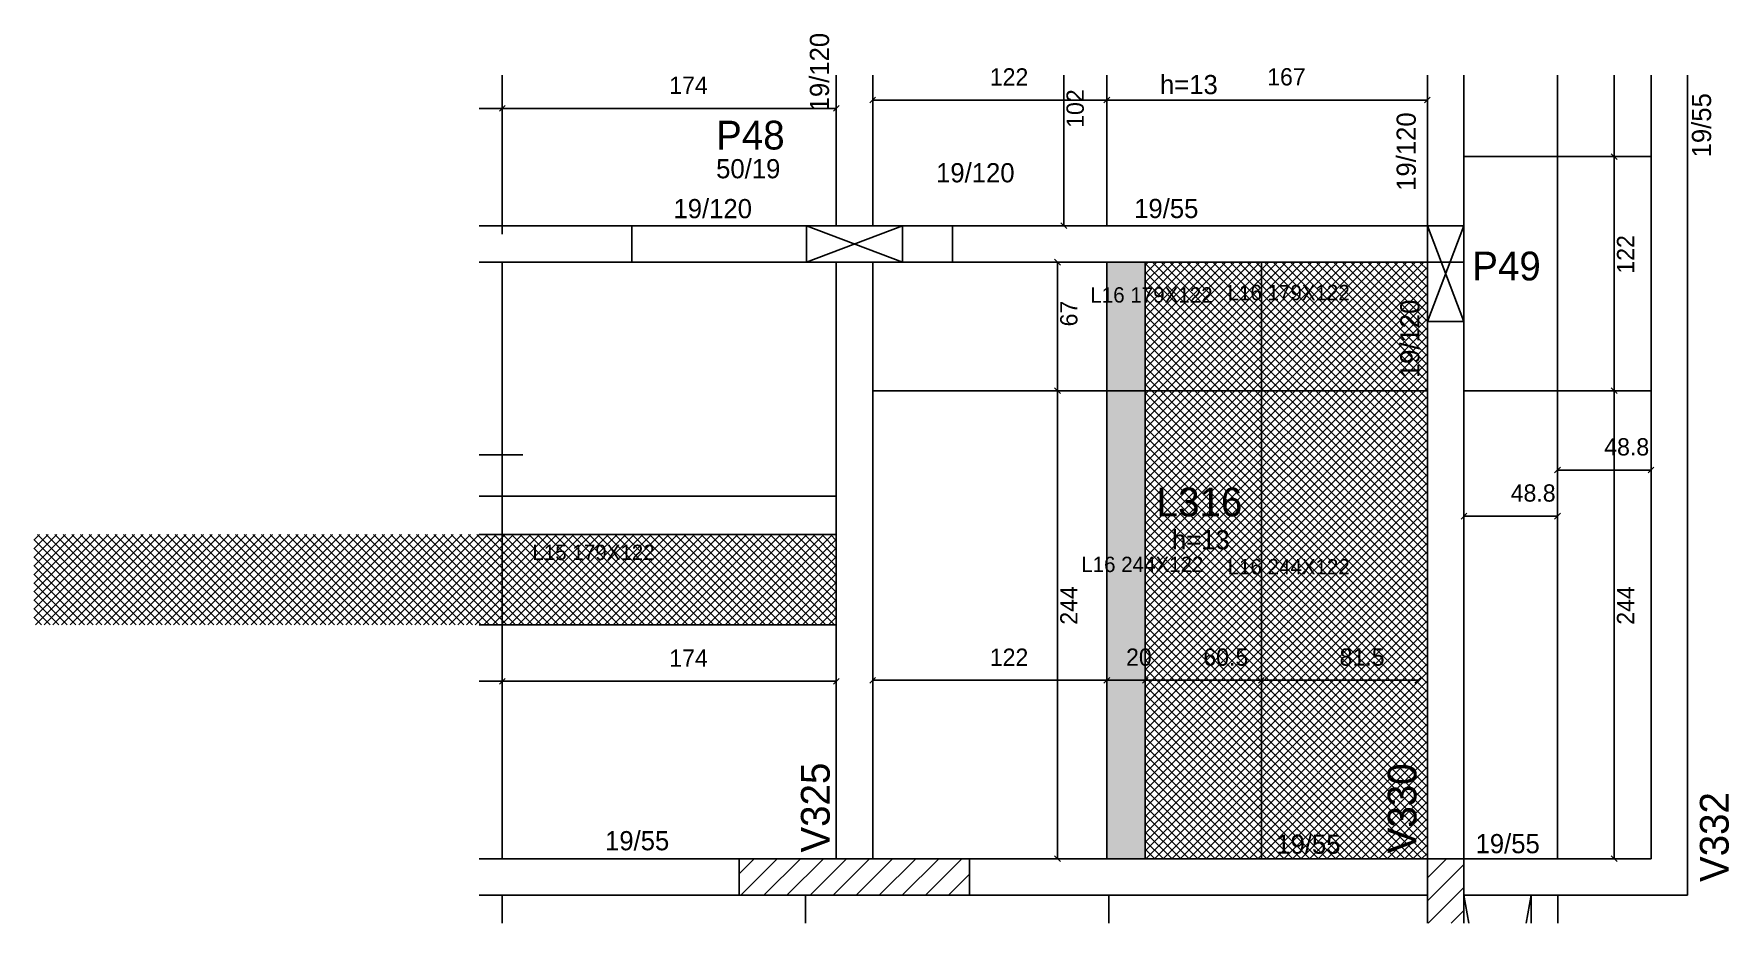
# Model space of a CAD drawing. Header units: metres. Extents: x 5352 to 6235, y 2247 to 2711.
import ezdxf

# ---------------------------------------------------------------- set-up
doc = ezdxf.new("R2010")
doc.units = ezdxf.units.M
for name, color, linetype in [('1', 7, 'Continuous'), ('3', 7, 'Continuous'), ('4', 7, 'Continuous'), ('7', 7, 'Continuous'), ('9', 7, 'Continuous'), ('AUX00', 7, 'Continuous'), ('Hachura', 7, 'Continuous'), ('Painéis', 7, 'Continuous')]:
    doc.layers.add(name, color=color, linetype=linetype)

msp = doc.modelspace()

# ---------------------------------------------------------------- hatches: boundary and pattern name
at = {"layer": '9'}
h = msp.add_hatch(color=7, dxfattribs=at)
h.dxf.hatch_style = 1
h.paths.add_polyline_path([(6078.07, 2280.94), (6078.07, 2280.94), (6078.07, 2480.94), (6078.07, 2480.94), (6078.07, 2280.94)])
at = {"layer": 'Hachura'}
h = msp.add_hatch(color=7, dxfattribs=at)
h.dxf.hatch_style = 1
h.paths.add_polyline_path([(5911.07, 2280.94), (5931.07, 2280.94), (5931.07, 2591.94), (5911.07, 2591.94), (5911.07, 2280.94)])
h = msp.add_hatch(dxfattribs=at)
h.set_pattern_fill('ANSI37')
h.paths.add_polyline_path([(6078.07, 2591.94), (5931.07, 2591.94), (5931.07, 2280.89), (6078.07, 2280.89), (6078.07, 2591.94)])
h = msp.add_hatch(dxfattribs=at)
h.set_pattern_fill('ANSI37')
h.paths.add_polyline_path([(5770.07, 2449.94), (5352.07, 2449.94), (5352.07, 2402.94), (5770.07, 2402.94), (5770.07, 2449.94)])

# ---------------------------------------------------------------- linework, layer by layer
at = {"layer": '1', "color": 1, "lineweight": 25}
for p, q in [((5754.57, 2591.94), (5804.57, 2610.94)), ((5804.57, 2591.94), (5754.57, 2610.94)), ((6078.07, 2560.94), (6097.07, 2610.94)), ((6097.07, 2560.94), (6078.07, 2610.94)), ((6097.07, 2261.94), (6099.6, 2247.41)), ((6129.54, 2247.41), (6132.07, 2261.94))]:
    msp.add_line(p, q, dxfattribs=at)
at = {"layer": '3', "color": 3, "lineweight": 25}
for p, q in [((6078.07, 2610.94), (6078.07, 2689.34)), ((6097.07, 2610.94), (6097.07, 2689.34)), ((6194.57, 2280.94), (6194.57, 2689.34)), ((5663.57, 2591.94), (5663.57, 2610.94)), ((5804.57, 2610.94), (6097.07, 2610.94)), ((5830.57, 2591.94), (5830.57, 2610.94)), ((5804.57, 2591.94), (6097.07, 2591.94)), ((6194.57, 2341.94), (6194.57, 2591.94)), ((5584.07, 2491.42), (5606.75, 2491.42)), ((5719.57, 2273.18), (5727.32, 2280.94)), ((5720.35, 2261.94), (5739.35, 2280.94)), ((5732.37, 2261.94), (5751.37, 2280.94)), ((5744.39, 2261.94), (5763.39, 2280.94)), ((5756.41, 2261.94), (5775.41, 2280.94)), ((5768.43, 2261.94), (5787.43, 2280.94)), ((5780.45, 2261.94), (5799.45, 2280.94)), ((5792.47, 2261.94), (5811.47, 2280.94)), ((5804.49, 2261.94), (5823.49, 2280.94)), ((5816.51, 2261.94), (5835.51, 2280.94)), ((6078.07, 2271.06), (6087.95, 2280.94)), ((5828.53, 2261.94), (5839.57, 2272.97)), ((6078.07, 2259.04), (6097.07, 2278.04)), ((6078.46, 2247.41), (6097.07, 2266.02)), ((6090.48, 2247.41), (6097.07, 2253.99))]:
    msp.add_line(p, q, dxfattribs=at)
for points in [[(5770.07, 2689.34), (5770.07, 2610.94)], [(5789.07, 2610.94), (5789.07, 2689.34)], [(6213.57, 2261.94), (6213.57, 2689.34)], [(5770.07, 2610.94), (5584.07, 2610.94)], [(5584.07, 2591.94), (5770.07, 2591.94)], [(5770.07, 2591.94), (5770.07, 2280.94)], [(5789.07, 2280.94), (5789.07, 2591.94)], [(6078.07, 2560.94), (6078.07, 2280.94)], [(6097.07, 2280.94), (6097.07, 2560.94)], [(5719.57, 2280.94), (5584.07, 2280.94)], [(6087.57, 2280.94), (5839.57, 2280.94)], [(6194.57, 2280.94), (6087.57, 2280.94)], [(5584.07, 2261.94), (5719.57, 2261.94)], [(5839.57, 2261.94), (6078.07, 2261.94)], [(6097.07, 2261.94), (6213.57, 2261.94)], [(6132.07, 2261.94), (6132.07, 2247.41)], [(6146.07, 2247.41), (6146.07, 2261.94)]]:
    msp.add_lwpolyline(points, dxfattribs=at)
at = {"layer": '7', "color": 7, "lineweight": 25}
for points in [[(5804.57, 2610.94), (5754.57, 2610.94)], [(5754.57, 2610.94), (5754.57, 2591.94)], [(5804.57, 2591.94), (5804.57, 2610.94)], [(6097.07, 2610.94), (6078.07, 2610.94)], [(6078.07, 2610.94), (6078.07, 2560.94)], [(6097.07, 2560.94), (6097.07, 2610.94)], [(5754.57, 2591.94), (5804.57, 2591.94)], [(6078.07, 2560.94), (6097.07, 2560.94)], [(5839.57, 2280.94), (5719.57, 2280.94)], [(5719.57, 2280.94), (5719.57, 2261.94)], [(5839.57, 2261.94), (5839.57, 2280.94)], [(6097.07, 2280.94), (6078.07, 2280.94)], [(6078.07, 2280.94), (6078.07, 2247.41)], [(6097.07, 2247.41), (6097.07, 2280.94)], [(5719.57, 2261.94), (5839.57, 2261.94)]]:
    msp.add_lwpolyline(points, dxfattribs=at)
at = {"layer": 'Painéis', "color": 200, "lineweight": 25}
for p, q in [((5596.07, 2606.58), (5596.07, 2689.34)), ((5911.07, 2610.94), (5911.07, 2689.34)), ((6145.82, 2689.34), (6145.82, 2280.94)), ((6097.07, 2646.94), (6194.57, 2646.94)), ((5596.07, 2280.94), (5596.07, 2591.94)), ((5911.07, 2280.94), (5911.07, 2591.94)), ((5931.07, 2280.94), (5931.07, 2591.94)), ((5991.57, 2280.94), (5991.57, 2591.94)), ((5789.07, 2524.94), (6078.07, 2524.94)), ((6097.07, 2524.94), (6194.57, 2524.94)), ((5584.07, 2469.94), (5770.07, 2469.94)), ((5584.07, 2449.94), (5770.07, 2449.94)), ((5584.07, 2402.94), (5770.07, 2402.94)), ((5596.07, 2261.94), (5596.07, 2247.41)), ((5754.07, 2261.94), (5754.07, 2247.41)), ((5912.07, 2261.94), (5912.07, 2247.41))]:
    msp.add_line(p, q, dxfattribs=at)
at = {"layer": 'Painéis', "color": 4, "lineweight": 25}
for p, q in [((5888.63, 2689.34), (5888.63, 2610.94)), ((6175.37, 2689.34), (6175.37, 2646.94)), ((5789.07, 2676.44), (5911.07, 2676.44)), ((5911.07, 2676.44), (6078.07, 2676.44)), ((5584.07, 2672.08), (5596.07, 2672.08)), ((5596.07, 2673.44), (5596.07, 2669.08)), ((5596.07, 2672.08), (5770.07, 2672.08)), ((6175.37, 2646.94), (6175.37, 2524.94)), ((5888.01, 2610.94), (5885.63, 2610.94)), ((5885.33, 2524.94), (5885.33, 2591.94)), ((5887.81, 2524.94), (5882.33, 2524.94)), ((5885.33, 2280.94), (5885.33, 2524.94)), ((6175.37, 2524.94), (6175.37, 2280.94)), ((6145.82, 2483.58), (6194.57, 2483.58)), ((6097.07, 2459.52), (6145.82, 2459.52)), ((6097.07, 2458.87), (6097.07, 2456.52)), ((6145.82, 2458.87), (6145.82, 2456.52)), ((5584.07, 2373.48), (5596.07, 2373.48)), ((5596.07, 2373.48), (5770.07, 2373.48)), ((5789.07, 2373.96), (5911.07, 2373.96)), ((5911.07, 2373.96), (5931.07, 2373.96)), ((5931.07, 2373.96), (5991.57, 2373.96)), ((5991.57, 2373.96), (6073.07, 2373.96)), ((5887.81, 2280.94), (5882.33, 2280.94))]:
    msp.add_line(p, q, dxfattribs=at)
at = {"layer": 'Painéis', "color": 0, "lineweight": 25}
for p, q in [((5790.57, 2677.94), (5787.57, 2674.94)), ((5909.57, 2674.94), (5912.57, 2677.94)), ((5912.57, 2677.94), (5909.57, 2674.94)), ((6076.57, 2674.94), (6079.57, 2677.94)), ((5594.57, 2670.58), (5597.57, 2673.58)), ((5597.57, 2673.58), (5594.57, 2670.58)), ((5768.57, 2670.58), (5771.57, 2673.58)), ((6173.87, 2648.44), (6176.87, 2645.44)), ((6176.87, 2645.44), (6173.87, 2648.44)), ((5887.13, 2612.44), (5890.13, 2609.44)), ((5886.83, 2590.44), (5883.83, 2593.44)), ((5886.83, 2523.44), (5883.83, 2526.44)), ((5883.83, 2526.44), (5886.83, 2523.44)), ((6173.87, 2526.44), (6176.87, 2523.44)), ((6176.87, 2523.44), (6173.87, 2526.44)), ((6147.32, 2485.08), (6144.32, 2482.08)), ((6193.07, 2482.08), (6196.07, 2485.08)), ((6098.57, 2461.02), (6095.57, 2458.02)), ((6144.32, 2458.02), (6147.32, 2461.02)), ((5594.57, 2371.98), (5597.57, 2374.98)), ((5597.57, 2374.98), (5594.57, 2371.98)), ((5768.57, 2371.98), (5771.57, 2374.98)), ((5790.57, 2375.46), (5787.57, 2372.46)), ((5909.57, 2372.46), (5912.57, 2375.46)), ((5912.57, 2375.46), (5909.57, 2372.46)), ((5929.57, 2372.46), (5932.57, 2375.46)), ((5932.57, 2375.46), (5929.57, 2372.46)), ((5990.07, 2372.46), (5993.07, 2375.46)), ((5993.07, 2375.46), (5990.07, 2372.46)), ((6071.57, 2372.46), (6074.57, 2375.46)), ((5883.83, 2282.44), (5886.83, 2279.44)), ((6173.87, 2282.44), (6176.87, 2279.44))]:
    msp.add_line(p, q, dxfattribs=at)

# ---------------------------------------------------------------- texts
at = {"layer": '3', "color": 3, "lineweight": 25}
for s, p in [('19/120', (5766.32, 2670.53)), ('19/55', (6225.85, 2646.54)), ('19/120', (6072.01, 2629.1)), ('19/120', (6073.89, 2531.49))]:
    msp.add_text(s, height=10, rotation=90, dxfattribs=at).set_placement(p)
for s, p in [('h=13', (5938.73, 2679.5)), ('50/19', (5707.5, 2635.64)), ('19/120', (5822.09, 2633.53)), ('19/120', (5685.28, 2614.83)), ('19/55', (5925.29, 2614.91)), ('h=13', (5944.95, 2442.25)), ('19/55', (5649.62, 2285.37)), ('19/55', (5999.34, 2283.57)), ('19/55', (6103.15, 2283.83))]:
    msp.add_text(s, height=10, dxfattribs=at).set_placement(p)
at = {"layer": '4', "color": 4, "lineweight": 25}
for s, p in [('P48', (5707.5, 2650.64)), ('P49', (6101.44, 2582.41)), ('L316', (5937.01, 2459.41))]:
    msp.add_text(s, height=15, dxfattribs=at).set_placement(p)
for s, p in [('V325', (5766.67, 2284.2)), ('V330', (6072.34, 2283.78)), ('V332', (6235.03, 2268.84))]:
    msp.add_text(s, height=15, rotation=90, dxfattribs=at).set_placement(p)
at = {"layer": 'AUX00', "color": 7, "lineweight": 25}
for s, p in [('L16^J179X122', (5902.48, 2570.86)), ('L16^J179X122', (5973.96, 2572.09)), ('L15^J179X122', (5611.79, 2436.65)), ('L16^J244X122', (5897.72, 2430.39)), ('L16^J244X122', (5973.96, 2429.16))]:
    msp.add_text(s, height=8, dxfattribs=at).set_placement(p)
at = {"layer": 'Painéis', "color": 240, "lineweight": 25}
for s, p in [('174', (5683.07, 2679.64)), ('122', (5850.07, 2683.99)), ('167', (5994.57, 2684.03)), ('48.8', (6170.19, 2491.17)), ('48.8', (6121.44, 2467.1)), ('174', (5683.07, 2381.04)), ('122', (5850.07, 2381.51)), ('20', (5921.07, 2381.55)), ('60.5', (5961.32, 2381.56)), ('81.5', (6032.32, 2381.58))]:
    msp.add_text(s, height=9, dxfattribs=at).set_placement(p)
for s, p in [('102', (5899.04, 2661.94)), ('122', (6185.81, 2585.94)), ('67', (5895.74, 2558.44)), ('244', (5895.76, 2402.94)), ('244', (6185.8, 2402.94))]:
    msp.add_text(s, height=9, rotation=90, dxfattribs=at).set_placement(p)

doc.saveas('drawing.dxf')
